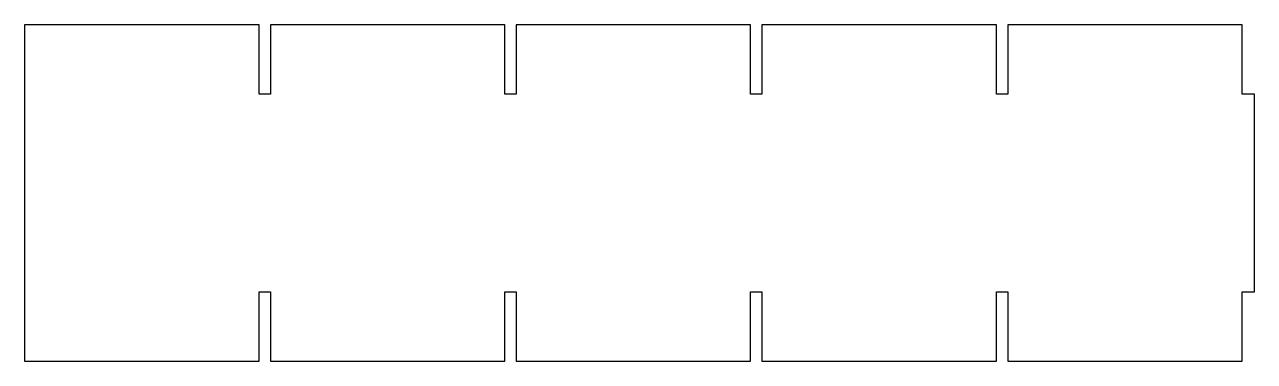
# Model space of a CAD drawing. Header units: millimetres. Extents: x -50 to 50, y -14 to 14.
import ezdxf

# ---------------------------------------------------------------- set-up
doc = ezdxf.new("R2010")
doc.units = ezdxf.units.MM
doc.layers.get('0').update_dxf_attribs({"linetype": 'CONTINUOUS'})

msp = doc.modelspace()

# ---------------------------------------------------------------- linework, layer by layer
for p, q in [((-30.96, 13.67), (-50.04, 13.67)), ((-50.04, 13.67), (-50.04, -13.67)), ((-30.96, 8.04), (-30.96, 13.67)), ((-10.96, 13.67), (-30.04, 13.67)), ((-30.04, 13.67), (-30.04, 8.04)), ((-10.96, 8.04), (-10.96, 13.67)), ((9.04, 13.67), (-10.04, 13.67)), ((-10.04, 13.67), (-10.04, 8.04)), ((9.04, 8.04), (9.04, 13.67)), ((29.04, 13.67), (9.96, 13.67)), ((9.96, 13.67), (9.96, 8.04)), ((29.04, 8.04), (29.04, 13.67)), ((49.04, 13.67), (29.96, 13.67)), ((29.96, 13.67), (29.96, 8.04)), ((49.04, 8.04), (49.04, 13.67)), ((-30.04, 8.04), (-30.96, 8.04)), ((-10.04, 8.04), (-10.96, 8.04)), ((9.96, 8.04), (9.04, 8.04)), ((29.96, 8.04), (29.04, 8.04)), ((50.04, 8.04), (49.04, 8.04)), ((50.04, -8.04), (50.04, 8.04)), ((-30.96, -13.67), (-30.96, -8.04)), ((-30.96, -8.04), (-30.04, -8.04)), ((-30.04, -8.04), (-30.04, -13.67)), ((-10.96, -13.67), (-10.96, -8.04)), ((-10.96, -8.04), (-10.04, -8.04)), ((-10.04, -8.04), (-10.04, -13.67)), ((9.04, -13.67), (9.04, -8.04)), ((9.04, -8.04), (9.96, -8.04)), ((9.96, -8.04), (9.96, -13.67)), ((29.04, -13.67), (29.04, -8.04)), ((29.04, -8.04), (29.96, -8.04)), ((29.96, -8.04), (29.96, -13.67)), ((49.04, -8.04), (50.04, -8.04)), ((49.04, -13.67), (49.04, -8.04)), ((-50.04, -13.67), (-30.96, -13.67)), ((-30.04, -13.67), (-10.96, -13.67)), ((-10.04, -13.67), (9.04, -13.67)), ((9.96, -13.67), (29.04, -13.67)), ((29.96, -13.67), (49.04, -13.67))]:
    msp.add_line(p, q)

doc.saveas('drawing.dxf')
